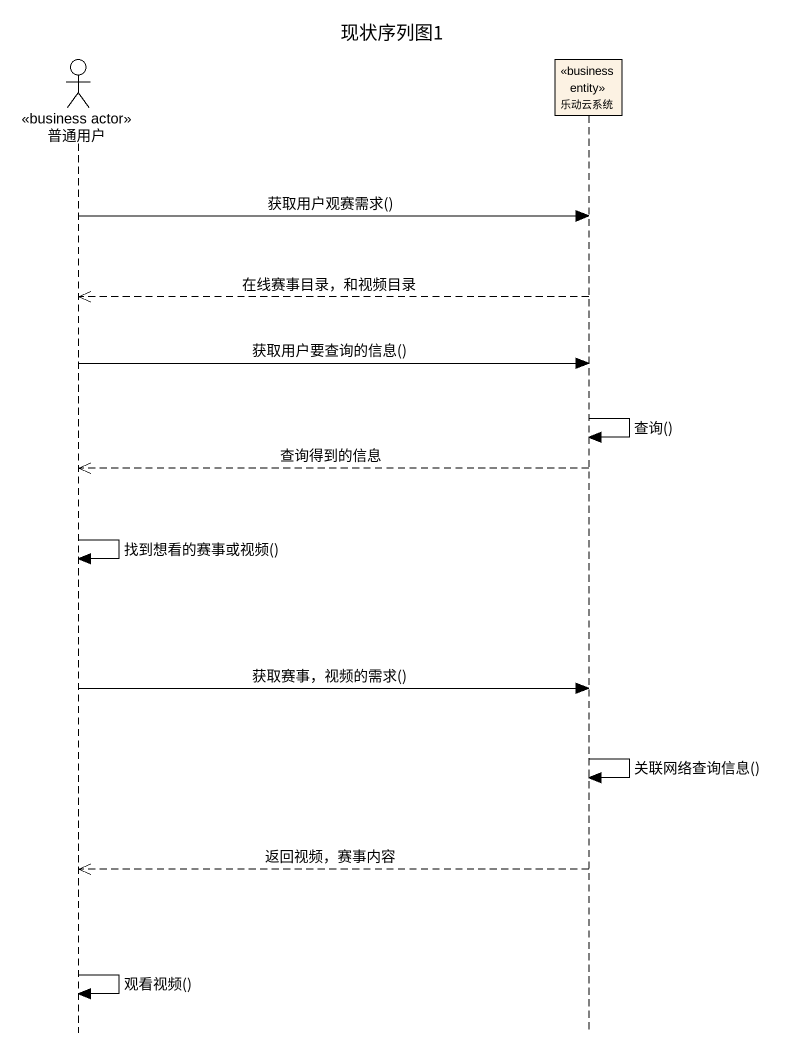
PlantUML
@startuml
title 现状序列图1
hide footbox
actor 普通用户 <<business actor>>
participant 乐动云系统 <<business entity>>

普通用户 -> 乐动云系统 : 获取用户观赛需求()
乐动云系统 -->> 普通用户 : 在线赛事目录，和视频目录
普通用户 -> 乐动云系统 : 获取用户要查询的信息()
乐动云系统 -> 乐动云系统 : 查询()
乐动云系统 -->> 普通用户 : 查询得到的信息
普通用户 -> 普通用户 : 找到想看的赛事或视频()
普通用户 -> 乐动云系统 : 获取赛事，视频的需求()
乐动云系统 -> 乐动云系统 : 关联网络查询信息()
乐动云系统 -->> 普通用户 : 返回视频，赛事内容
普通用户 -> 普通用户 : 观看视频()
@enduml
